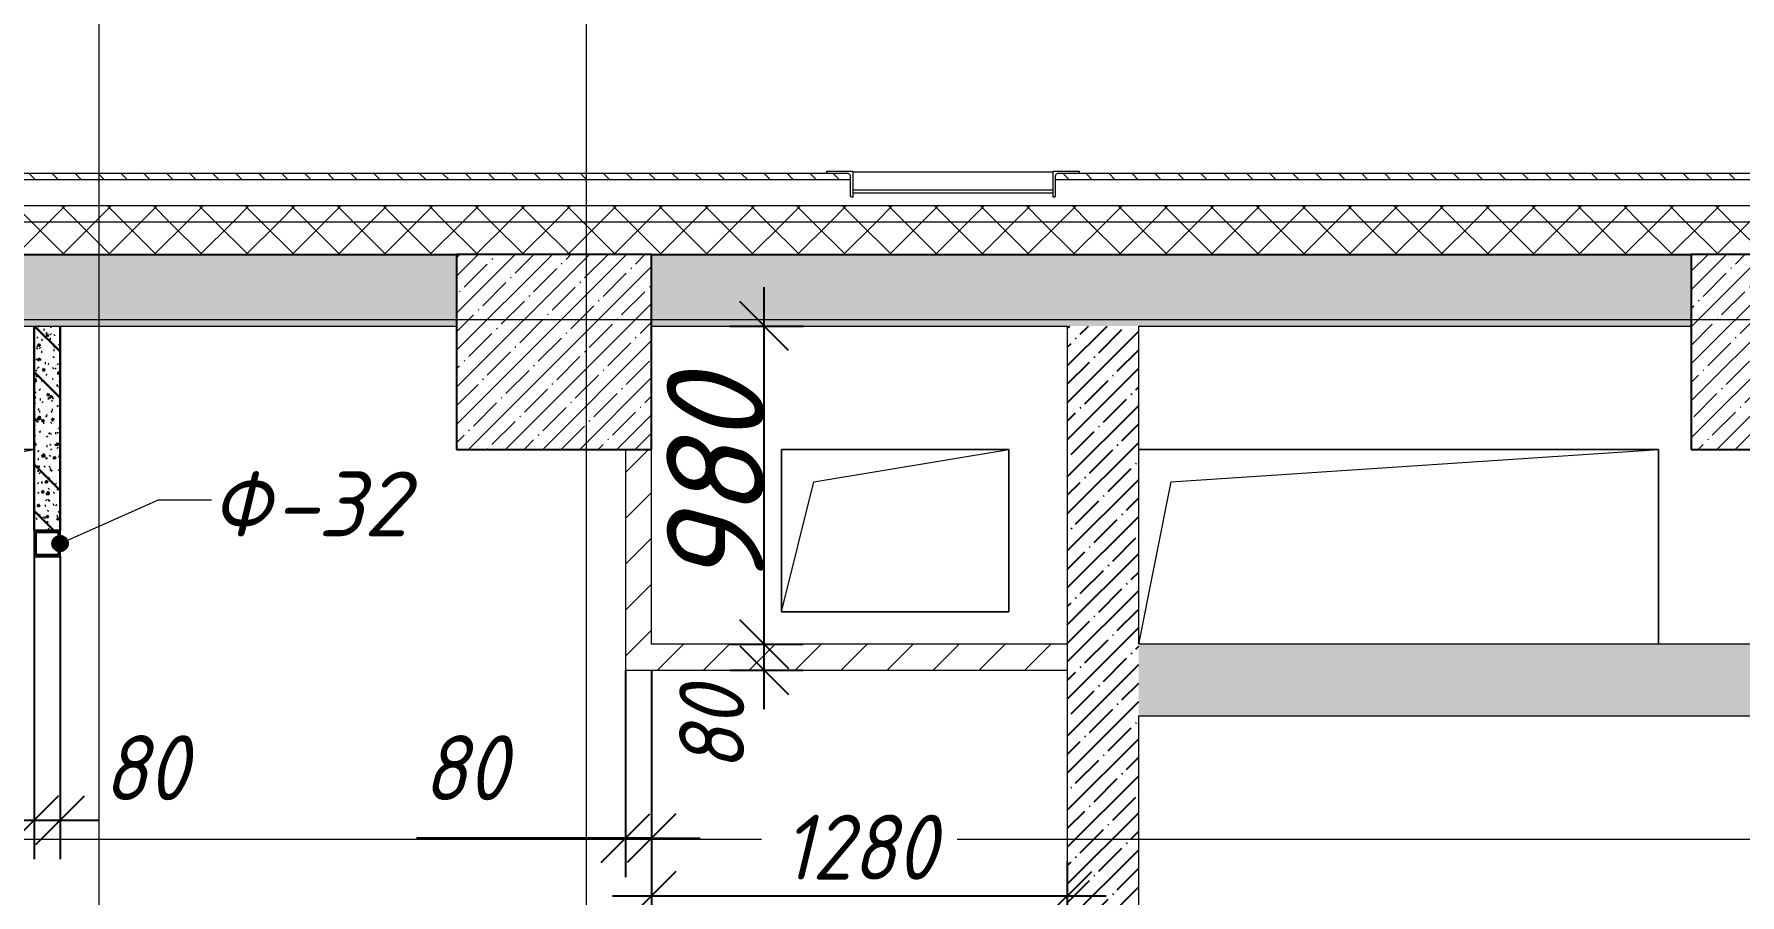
# Model space of a CAD drawing. Header units: millimetres. Extents: x 12986 to 523328, y -9759 to 30092.
# Drawn here: x 412241 to 417491, y 9359 to 12010 of the extents above; entities that cross this region are included whole.
import ezdxf

# ---------------------------------------------------------------- set-up
doc = ezdxf.new("R2010")
doc.units = ezdxf.units.MM
for name, color, linetype, lineweight in [('0) ПГП', 1, 'Continuous', 30), ('4) ПГП красный расчет', 12, 'Continuous', 30), ('A-ANNO-DIMS', 7, 'Continuous', 9), ('A-DETL', 7, 'Continuous', 9), ('A-FLOR', 7, 'Continuous', 9), ('A-GENM', 7, 'Continuous', 9), ('A-GENM-1', 7, 'Continuous', 25), ('A-GENM-IDEN', 7, 'Continuous', 9), ('A-WALL', 7, 'Continuous', 5), ('A-WALL-1', 7, 'Continuous', 25), ('A-WALL-FNSH-1', 7, 'Continuous', 9), ('A-WALL-PATT-3', 250, 'Continuous', 5), ('S-COLS', 7, 'Continuous', 9), ('S-COLS-1', 7, 'Continuous', 5), ('S-COLS-2', 7, 'Continuous', 25), ('Оси-1', 7, 'Continuous', 20)]:
    doc.layers.add(name, color=color, linetype=linetype, lineweight=lineweight)
for name, color, linetype, lineweight, true_color in [('A-WALL-3', 7, 'Continuous', 5, 0x000000), ('A-WALL-FNSH-3', 7, 'Continuous', 13, 0x008000), ('A-WALL-PATT-2', 7, 'Continuous', 5, 0xce0000)]:
    doc.layers.add(name, color=color, linetype=linetype, lineweight=lineweight, true_color=true_color)
doc.styles.add('ISOCPEUR_I_2', font='isocpeui.ttf', dxfattribs={"height": 300})
doc.styles.add('ISOCPEUR_I_3', font='isocpeui.ttf', dxfattribs={"width": 0.9, "height": 200})
doc.dimstyles.new('ISO-2_0_0_9К_СРЕДНИЙ_1', dxfattribs={"dimscale": 304.8, "dimtxt": 199.196235, "dimasz": 0.492126, "dimexe": 0.393701, "dimexo": 0, "dimgap": 0, "dimtad": 1, "dimdec": 0, "dimzin": 0, "dimdsep": 46, "dimtxsty": 'ISOCPEUR_I_3', "dimblk1": 'OBLIQUE', "dimblk2": 'OBLIQUE', "dimsah": 1, "dimcen": 0.09, "dimdle": 0.393701, "dimazin": 0, "dimtfac": 1, "dimtdec": 4, "dimtix": 1, "dimtmove": 2, "dimatfit": 3, "dimfxl": 1, "dimtvp": 1, "dimtolj": 1, "dimtzin": 0, "dimarcsym": 2})
doc.dimstyles.new('ISO-2_0_0_9К_СРЕДНИЙ_2', dxfattribs={"dimscale": 304.8, "dimtxt": 199.196235, "dimasz": 0.492126, "dimexe": 0.393701, "dimexo": 0, "dimgap": 0, "dimtad": 1, "dimdec": 0, "dimzin": 0, "dimdsep": 46, "dimtxsty": 'ISOCPEUR_I_2', "dimblk1": 'OBLIQUE', "dimblk2": 'OBLIQUE', "dimsah": 1, "dimcen": 0.09, "dimdle": 0.393701, "dimazin": 0, "dimtfac": 1, "dimtdec": 4, "dimtix": 1, "dimtmove": 0, "dimatfit": 3, "dimfxl": 1, "dimtvp": 1, "dimtolj": 1, "dimtzin": 0, "dimarcsym": 2})
doc.dimstyles.new('ISO-2_0_0_9К_СРЕДНИЙ_ФОН', dxfattribs={"dimscale": 304.8, "dimtxt": 199.196235, "dimasz": 0.492126, "dimexe": 0.393701, "dimexo": 0, "dimgap": 0.164042, "dimtad": 1, "dimdec": 0, "dimdsep": 46, "dimtxsty": 'ISOCPEUR_I_3', "dimblk1": 'OBLIQUE', "dimblk2": 'OBLIQUE', "dimsah": 1, "dimcen": 0.09, "dimdle": 0.393701, "dimazin": 0, "dimtfac": 1, "dimtdec": 4, "dimtix": 1, "dimtmove": 1, "dimatfit": 3, "dimfxl": 1, "dimtvp": 1, "dimtfill": 1, "dimtolj": 1, "dimtzin": 0, "dimarcsym": 2})
doc.dimstyles.new('ISO-2_0_0_9К_СРЕДНИЙ_ФОН_1', dxfattribs={"dimscale": 304.8, "dimtxt": 199.196235, "dimasz": 0.492126, "dimexe": 0.393701, "dimexo": 0, "dimgap": 0.164042, "dimtad": 1, "dimdec": 0, "dimdsep": 46, "dimtxsty": 'ISOCPEUR_I_3', "dimblk1": 'OBLIQUE', "dimblk2": 'OBLIQUE', "dimsah": 1, "dimcen": 0.09, "dimdle": 0.393701, "dimazin": 0, "dimtfac": 1, "dimtdec": 4, "dimtix": 1, "dimtmove": 0, "dimatfit": 3, "dimfxl": 1, "dimtvp": 1, "dimtfill": 1, "dimtolj": 1, "dimtzin": 0, "dimarcsym": 2})
pattern_1 = [(45, (395430.81, -3869.25), (-70.71068, 70.71068), []), (135, (395430.81, -3869.25), (-70.71068, -70.71068), [])]
pattern_2 = [(45, (395430.81, -3869.25), (-57.02463, 57.02463), []), (45, (395487.83, -3869.25), (-57.02463, 57.02463), [100.806, -20.161, 3.353, -16.808])]
pattern_3 = [(45, (395430.81, -3869.25), (-70.71068, 70.71068), [])]

# ---------------------------------------------------------------- blocks, each defined once
blk = doc.blocks.new('AR_Отверстие прямоугольное _в плите_ - AR_Отверстие прямоугольное _в плите_-24438191-АР1_1_Кладочный план 3 этажа')
at = {"layer": 'A-GENM'}
for p, q in [((200, 125), (-200, 125)), ((-200, 125), (-200, -125)), ((-137.5, 62.5), (200, 125)), ((-200, -125), (-137.5, 62.5))]:
    blk.add_line(p, q, dxfattribs=at)
blk = doc.blocks.new('AR_Отверстие прямоугольное _в плите_ - AR_Отверстие прямоугольное _в плите_-V25-АР1_1_Кладочный план 3 этажа')
at = {"layer": 'A-GENM'}
for p, q in [((350, 250), (-350, 250)), ((-350, 250), (-350, -250)), ((-250, 150), (350, 250)), ((350, -250), (350, 250)), ((-350, -250), (-250, 150)), ((-350, -250), (350, -250))]:
    blk.add_line(p, q, dxfattribs=at)
blk = doc.blocks.new('AR_Отверстие прямоугольное _в плите_ - AR_Отверстие прямоугольное _в плите_-24534470-АР1_1_Кладочный план 3 этажа')
at = {"layer": 'A-GENM'}
for p, q in [((800, 300), (-800, 300)), ((-700, 200), (800, 300)), ((800, -300), (800, 300)), ((-800, -300), (-700, 200))]:
    blk.add_line(p, q, dxfattribs=at)
blk = doc.blocks.new('Уголок вложенный - Уголок вложенный-26108888-АР1_1_Кладочный план 3 этажа')
at = {"layer": 'A-GENM'}
for p, q in [((29272, 15457), (29352, 15457)), ((29272, 15453), (29272, 15457)), ((29336, 15450), (29275, 15450)), ((29345, 15380), (29345, 15441)), ((29352, 15457), (29352, 15377)), ((29352, 15377), (29348, 15377))]:
    blk.add_line(p, q, dxfattribs=at)
at = {"layer": 'A-GENM', "flags": 128}
for points in [[(29275, 15450), (29274.3, 15450.1), (29273.7, 15450.3), (29273.1, 15450.7), (29272.7, 15451.1), (29272.3, 15451.7), (29272.1, 15452.3), (29272, 15453)], [(29345, 15441), (29344.8, 15443), (29344.1, 15444.9), (29343, 15446.6), (29341.6, 15448), (29339.9, 15449.1), (29338, 15449.8), (29336, 15450)], [(29348, 15377), (29347.3, 15377.1), (29346.7, 15377.3), (29346.1, 15377.7), (29345.7, 15378.1), (29345.3, 15378.7), (29345.1, 15379.3), (29345, 15380)]]:
    blk.add_lwpolyline(points, dxfattribs=at)
blk = doc.blocks.new('Уголок вложенный - Уголок вложенный-V19-АР1_1_Кладочный план 3 этажа')
at = {"layer": 'A-GENM'}
for p, q in [((29968, 15457), (30048, 15457)), ((29968, 15377), (29968, 15457)), ((29975, 15441), (29975, 15380)), ((30045, 15450), (29984, 15450)), ((30048, 15457), (30048, 15453)), ((29972, 15377), (29968, 15377))]:
    blk.add_line(p, q, dxfattribs=at)
at = {"layer": 'A-GENM', "flags": 128}
for points in [[(29984, 15450), (29982, 15449.8), (29980.1, 15449.1), (29978.4, 15448), (29977, 15446.6), (29975.9, 15444.9), (29975.2, 15443), (29975, 15441)], [(30048, 15453), (30047.9, 15452.3), (30047.7, 15451.7), (30047.3, 15451.1), (30046.9, 15450.7), (30046.3, 15450.3), (30045.7, 15450.1), (30045, 15450)], [(29975, 15380), (29974.9, 15379.3), (29974.7, 15378.7), (29974.3, 15378.1), (29973.9, 15377.7), (29973.3, 15377.3), (29972.7, 15377.1), (29972, 15377)]]:
    blk.add_lwpolyline(points, dxfattribs=at)
blk = doc.blocks.new('Полоса с поворотом - Полоса с поворотом-26108887-АР1_1_Кладочный план 3 этажа')
at = {"layer": 'A-GENM'}
for p, q in [((29352, 15455), (29968, 15455)), ((29968, 15398.4), (29352, 15398.4)), ((29352, 15389.9), (29968, 15389.9))]:
    blk.add_line(p, q, dxfattribs=at)
blk = doc.blocks.new('Колонна_Несущая_Прямоугольное сечение - 600х600-V59-АР1_1_Кладочный план 3 этажа')
at = {"layer": 'S-COLS-1'}
h = blk.add_hatch(dxfattribs=at)
h.set_pattern_fill('FP_43', color=256, style=0, pattern_type=2)
h.set_pattern_definition([(45, (-22210, -14900), (-57.02463, 57.02463), []), (45, (-22152.975, -14900), (-57.02463, 57.02463), [100.806, -20.161, 3.353, -16.808])])
h.paths.add_polyline_path([(-300, -300), (300, -300), (300, 300), (-300, 300)], flags=0)
at = {"layer": 'S-COLS-2'}
for p, q in [((300, 300), (-300, 300)), ((-300, 300), (-300, -300)), ((300, -300), (300, 300)), ((-300, -300), (300, -300))]:
    blk.add_line(p, q, dxfattribs=at)
blk = doc.blocks.new('Колонна_Несущая_Прямоугольное сечение - 600х600-V66-АР1_1_Кладочный план 3 этажа')
at = {"layer": 'S-COLS-1'}
h = blk.add_hatch(dxfattribs=at)
h.set_pattern_fill('FP_50', color=256, style=0, pattern_type=2)
h.set_pattern_definition([(45, (-18410.26, -14900), (-57.02463, 57.02463), []), (45, (-18353.23, -14900), (-57.02463, 57.02463), [100.806, -20.161, 3.353, -16.808])])
h.paths.add_polyline_path([(-300, -300), (300, -300), (300, 300), (-300, 300)], flags=0)
at = {"layer": 'S-COLS-2'}
for p, q in [((300, 300), (-300, 300)), ((-300, 300), (-300, -300)), ((300, -300), (300, 300)), ((-300, -300), (300, -300))]:
    blk.add_line(p, q, dxfattribs=at)
blk = doc.blocks.new('154_Фахверк_СКБ_Колонна - Ф-32_80х80 _h_3950_-33216408-АР1_1_Кладочный план 3 этажа')
at = {"layer": 'A-GENM-1'}
for p, q in [((205, 40), (125, 40)), ((125, 40), (125, -40)), ((200, 35), (130, 35)), ((130, 35), (130, -35)), ((130, -35), (130, 35)), ((130, 35), (200, 35)), ((200, -35), (200, 35)), ((200, 35), (200, -35)), ((205, -40), (205, 40)), ((125, -40), (205, -40)), ((130, -35), (200, -35)), ((200, -35), (130, -35))]:
    blk.add_line(p, q, dxfattribs=at)
blk = doc.blocks.new('_Oblique')
at = {"color": 0, "linetype": 'ByBlock', "lineweight": -2}
blk.add_line((-0.5, -0.5), (0.5, 0.5), dxfattribs=at)
blk = doc.blocks.new('*D3699')
at = {"layer": 'A-ANNO-DIMS', "color": 0, "lineweight": -2, "transparency": 16777216}
for p, q in [((412240.8, 10480.7), (412240.8, 9469.3)), ((411300.8, 9695.3), (411300.8, 9469.3)), ((411180.8, 9589.3), (412360.8, 9589.3))]:
    blk.add_line(p, q, dxfattribs=at)
at = {"layer": 'Defpoints', "color": 0, "transparency": 16777216}
for p in [(412240.8, 10480.7), (411300.8, 9695.3), (412240.8, 9589.3)]:
    blk.add_point(p, dxfattribs=at)
at = {"layer": 'A-ANNO-DIMS', "color": 0, "lineweight": -2, "transparency": 16777216, "xscale": 150, "yscale": 150, "zscale": 150, "rotation": 180}
blk.add_blockref('_Oblique', (411300.8, 9589.3), dxfattribs=at)
at = {"layer": 'A-ANNO-DIMS', "color": 0, "lineweight": -2, "transparency": 16777216, "xscale": 150, "yscale": 150, "zscale": 150}
blk.add_blockref('_Oblique', (412240.8, 9589.3), dxfattribs=at)
at = {"layer": 'A-ANNO-DIMS', "color": 0, "transparency": 16777216, "insert": (411770.8, 9739.3), "char_height": 300, "width": 473.474, "attachment_point": 5, "style": 'ISOCPEUR_I_2'}
blk.add_mtext('\\A1;940', dxfattribs=at)
blk = doc.blocks.new('*D3700')
at = {"layer": 'A-ANNO-DIMS', "color": 0, "lineweight": -2, "transparency": 16777216}
for p, q in [((412240.8, 10480.7), (412240.8, 9469.3)), ((412320.8, 10400.7), (412320.8, 9469.3)), ((412120.8, 9589.3), (412440.8, 9589.3))]:
    blk.add_line(p, q, dxfattribs=at)
at = {"layer": 'Defpoints', "color": 0, "transparency": 16777216}
for p in [(412240.8, 10480.7), (412320.8, 10400.7), (412320.8, 9589.3)]:
    blk.add_point(p, dxfattribs=at)
at = {"layer": 'A-ANNO-DIMS', "color": 0, "lineweight": -2, "transparency": 16777216, "xscale": 150, "yscale": 150, "zscale": 150, "rotation": 180}
blk.add_blockref('_Oblique', (412240.8, 9589.3), dxfattribs=at)
at = {"layer": 'A-ANNO-DIMS', "color": 0, "lineweight": -2, "transparency": 16777216, "xscale": 150, "yscale": 150, "zscale": 150}
blk.add_blockref('_Oblique', (412320.8, 9589.3), dxfattribs=at)
at = {"layer": 'A-ANNO-DIMS', "color": 0, "transparency": 16777216, "insert": (412454.1, 9850.5), "char_height": 200, "width": 303.391, "attachment_point": 1, "line_spacing_factor": 1.149209, "style": 'ISOCPEUR_I_3'}
blk.add_mtext('\\A1;80', dxfattribs=at)
blk = doc.blocks.new('*D3703')
at = {"layer": 'A-ANNO-DIMS', "color": 0, "lineweight": -2, "transparency": 16777216}
for p, q in [((414487.7, 9930.7), (414487.7, 10250.7)), ((414381.7, 10130.7), (414607.7, 10130.7)), ((414381.7, 10050.7), (414607.7, 10050.7))]:
    blk.add_line(p, q, dxfattribs=at)
at = {"layer": 'Defpoints', "color": 0, "transparency": 16777216}
for p in [(414381.7, 10130.7), (414487.7, 10130.7), (414381.7, 10050.7)]:
    blk.add_point(p, dxfattribs=at)
at = {"layer": 'A-ANNO-DIMS', "color": 0, "lineweight": -2, "transparency": 16777216, "xscale": 150, "yscale": 150, "zscale": 150}
for p, rotation in [((414487.7, 10130.7), 90), ((414487.7, 10050.7), 270)]:
    blk.add_blockref('_Oblique', p, dxfattribs=dict(at, rotation=rotation))
at = {"layer": 'A-ANNO-DIMS', "color": 0, "transparency": 16777216, "insert": (414226.4, 9738.8), "char_height": 200, "width": 303.391, "attachment_point": 1, "rotation": 90, "line_spacing_factor": 1.149209, "style": 'ISOCPEUR_I_3'}
blk.add_mtext('\\A1;80', dxfattribs=at)
blk = doc.blocks.new('*D3704')
at = {"layer": 'A-ANNO-DIMS', "color": 0, "lineweight": -2, "transparency": 16777216}
for p, q in [((414487.7, 10010.7), (414487.7, 11230.7)), ((414381.7, 11110.7), (414607.7, 11110.7)), ((414381.7, 10130.7), (414607.7, 10130.7))]:
    blk.add_line(p, q, dxfattribs=at)
at = {"layer": 'Defpoints', "color": 0, "transparency": 16777216}
for p in [(414381.7, 11110.7), (414487.7, 11110.7), (414381.7, 10130.7)]:
    blk.add_point(p, dxfattribs=at)
at = {"layer": 'A-ANNO-DIMS', "color": 0, "lineweight": -2, "transparency": 16777216, "xscale": 150, "yscale": 150, "zscale": 150}
for p, rotation in [((414487.7, 11110.7), 90), ((414487.7, 10130.7), 270)]:
    blk.add_blockref('_Oblique', p, dxfattribs=dict(at, rotation=rotation))
at = {"layer": 'A-ANNO-DIMS', "color": 0, "transparency": 16777216, "insert": (414337.7, 10620.7), "char_height": 300, "width": 455.087, "attachment_point": 5, "rotation": 90, "style": 'ISOCPEUR_I_2'}
blk.add_mtext('\\A1;980', dxfattribs=at)
blk = doc.blocks.new('*D3705')
at = {"layer": 'A-ANNO-DIMS', "color": 0, "lineweight": -2, "transparency": 16777216}
for p, q in [((414061.1, 10050.7), (414061.1, 9413.7)), ((414141.1, 10049.6), (414141.1, 9413.7)), ((414061.1, 9533.7), (413417.2, 9533.7)), ((414141.1, 9533.7), (414061.1, 9533.7)), ((414141.1, 9533.7), (414291.1, 9533.7))]:
    blk.add_line(p, q, dxfattribs=at)
at = {"layer": 'Defpoints', "color": 0, "transparency": 16777216}
for p in [(414061.1, 10050.7), (414141.1, 10049.6), (414141.1, 9533.7)]:
    blk.add_point(p, dxfattribs=at)
at = {"layer": 'A-ANNO-DIMS', "color": 0, "lineweight": -2, "transparency": 16777216, "xscale": 150, "yscale": 150, "zscale": 150}
blk.add_blockref('_Oblique', (414061.1, 9533.7), dxfattribs=at)
at = {"layer": 'A-ANNO-DIMS', "color": 0, "lineweight": -2, "transparency": 16777216, "xscale": 150, "yscale": 150, "zscale": 150, "rotation": 180}
blk.add_blockref('_Oblique', (414141.1, 9533.7), dxfattribs=at)
at = {"layer": 'A-ANNO-DIMS', "color": 0, "transparency": 16777216, "insert": (413437.5, 9850.4), "char_height": 200, "width": 303.391, "attachment_point": 1, "line_spacing_factor": 1.149209, "style": 'ISOCPEUR_I_3', "bg_fill": 3, "box_fill_scale": 1.1, "bg_fill_color": 256, "bg_fill_true_color": 13158600, "bg_fill_transparency": 0}
blk.add_mtext('\\A1;80', dxfattribs=at)
blk = doc.blocks.new('*D3706')
at = {"layer": 'A-ANNO-DIMS', "color": 0, "lineweight": -2, "transparency": 16777216}
for p, q in [((414141.1, 10049.6), (414141.1, 9235.8)), ((415420.8, 9461.9), (415420.8, 9235.8)), ((414021.1, 9355.8), (415540.8, 9355.8))]:
    blk.add_line(p, q, dxfattribs=at)
at = {"layer": 'Defpoints', "color": 0, "transparency": 16777216}
for p in [(414141.1, 10049.6), (415420.8, 9461.9), (415420.8, 9355.8)]:
    blk.add_point(p, dxfattribs=at)
at = {"layer": 'A-ANNO-DIMS', "color": 0, "lineweight": -2, "transparency": 16777216, "xscale": 150, "yscale": 150, "zscale": 150, "rotation": 180}
blk.add_blockref('_Oblique', (414141.1, 9355.8), dxfattribs=at)
at = {"layer": 'A-ANNO-DIMS', "color": 0, "lineweight": -2, "transparency": 16777216, "xscale": 150, "yscale": 150, "zscale": 150}
blk.add_blockref('_Oblique', (415420.8, 9355.8), dxfattribs=at)
at = {"layer": 'A-ANNO-DIMS', "color": 0, "transparency": 16777216, "insert": (414780.9, 9505.8), "char_height": 200, "width": 560.814, "attachment_point": 5, "style": 'ISOCPEUR_I_3', "bg_fill": 3, "box_fill_scale": 1.1, "bg_fill_color": 256, "bg_fill_true_color": 13158600, "bg_fill_transparency": 0}
blk.add_mtext('\\A1;1280', dxfattribs=at)

msp = doc.modelspace()

# ---------------------------------------------------------------- hatches: boundary and pattern name
h = msp.add_hatch()
h.set_pattern_fill('FP_4', color=256, style=0, pattern_type=2)
h.set_pattern_definition(pattern_2)
h.paths.add_polyline_path([(415640.80852, 7530.74641), (415640.80852, 11110.74641), (415420.80852, 11110.74641), (415420.80852, 7530.74641)], flags=0)
h = msp.add_hatch()
h.set_pattern_fill('FP_4', color=256, style=0, pattern_type=2)
h.set_pattern_definition(pattern_2)
h.paths.add_polyline_path([(426440.80861, 9910.7464), (426440.80861, 10130.7464), (415640.80852, 10130.7464), (415640.80852, 9910.7464), (424154.2315, 9910.7464)], flags=0)
at = {"layer": '0) ПГП'}
h = msp.add_hatch(dxfattribs=at)
h.set_pattern_fill('FP_6', color=256, style=0, pattern_type=2)
h.set_pattern_definition([(50, (395430.81, -3869.254), (72.87376, -6.37607), [7.62, -83.82]), (355, (395430.81, -3869.25), (-14.097, 76.42244), [6.096, -67.056]), (100.451, (395436.88, -3869.785), (58.77696, 70.04687), [6.476, -71.236]), (46.184, (395430.81, -3848.93), (108.43142, -16.81745), [11.43, -125.73]), (96.636, (395439.84, -3850.33), (94.961, 98.9709), [9.714, -106.854]), (351.184, (395430.81, -3848.93), (94.96227, 98.9702), [9.144, -100.584]), (21, (395440.97, -3854.014), (60.64565, -40.90654), [7.62, -83.82]), (326, (395440.97, -3854.01), (24.72083, 73.67493), [6.096, -67.056]), (71.451, (395446.02, -3857.42), (85.36689, 32.76874), [6.476, -71.236]), (37.5, (395430.809, -3869.254), (1.235525, 33.822432), [3.353, -62.89, 3.353, -64.719, -67.31]), (37.5, (395430.809, -3869.254), (1.235525, 33.822432), [-134.315, 3.353, -63.957]), (7.5, (395430.81, -3869.254), (26.728146, 40.07255), [3.353, -35.458, 3.353, -61.366, -25.654]), (7.5, (395430.81, -3869.254), (26.728146, 40.07255), [-103.53, 3.353, -22.301]), (327.5, (395408.152, -3869.254), (54.236318, -2.292117), [3.353, -22.047, 3.353, -75.895, -105.156]), (327.5, (395408.152, -3869.254), (54.236318, -2.292117), [-104.648, 3.353, -101.803]), (317.5, (395397.99, -3869.254), (59.25158, 10.17014), [3.353, -29.667, 3.353, -49.276, -74.676]), (317.5, (395397.99, -3869.254), (59.25158, 10.17014), [-85.649, 3.353, -71.323])])
h.paths.add_polyline_path([(412240.80852, 10480.74641), (412320.80852, 10480.74641), (412320.80852, 11110.74641), (412240.80852, 11110.74641)], flags=0)
h = msp.add_hatch(dxfattribs=at)
h.set_pattern_fill('FP_7', color=256, style=0, pattern_type=2)
h.set_pattern_definition([(135, (395430.8, -3869.25), (-142.5612, -142.5612), []), (135, (395573.37, -3869.25), (-142.5612, -142.5612), [252.016, -50.403, 3.353, -47.05])])
h.paths.add_polyline_path([(412240.80852, 10480.74641), (412320.80852, 10480.74641), (412320.80852, 11110.74641), (412240.80852, 11110.74641)], flags=0)
at = {"layer": 'A-GENM-IDEN'}
h = msp.add_hatch(color=256, dxfattribs=at)
edge = h.paths.add_edge_path(flags=0)
edge.add_arc((412320.80852, 10440.74641), 25, 0, 360)
at = {"layer": 'A-WALL-PATT-2'}
h = msp.add_hatch(dxfattribs=at)
h.set_pattern_fill('FP_3', color=256, style=0, pattern_type=2)
h.set_pattern_definition([(135, (395430.81, -3869.254), (-35.35534, -35.35534), [])])
h.paths.add_polyline_path([(408310.80854, 11336.74641), (408310.80854, 11560.7464), (410033.80852, 11560.7464), (410032.91724, 11575.65135), (410030.41992, 11578.78288), (410026.8112, 11580.52075), (410024.80852, 11580.7464), (408290.80854, 11580.7464), (408291.33028, 11336.74641), (408292.00855, 11336.74641)], flags=0)
h.paths.add_polyline_path([(404590.80854, 11336.74641), (404610.80854, 11336.74641), (404610.80854, 11560.7464), (405170.80854, 11560.7464), (405170.80854, 11336.74641), (405190.80854, 11336.74641), (405190.80854, 11580.7464), (404590.80854, 11580.7464), (404590.80854, 11362.45803)], flags=0)
h.paths.add_polyline_path([(403689.60854, 11336.74641), (403690.80854, 11336.74641), (403690.80854, 11580.7464), (403090.80866, 11580.7464), (403090.80866, 11560.7464), (403670.80854, 11560.7464), (403670.80854, 11336.74641)], flags=0)
h.paths.add_polyline_path([(426861.93182, 11560.7464), (427540.80853, 11560.7464), (427540.80853, 11580.7464), (425410.90354, 11579.85512), (425407.77201, 11577.3578), (425406.03415, 11573.74908), (425405.8085, 11571.7464), (425406.03415, 11560.7464), (425508.08166, 11560.7464)], flags=0)
h.paths.add_polyline_path([(437360.8085, 11560.7464), (437360.8085, 11580.7464), (431740.80855, 11580.7464), (431740.80855, 11560.7464), (436338.88293, 11560.7464)], flags=0)
h.paths.add_polyline_path([(430840.80855, 11560.7464), (430840.80855, 11580.7464), (428440.80853, 11580.7464), (428440.80853, 11560.7464), (429569.63214, 11560.7464)], flags=0)
h.paths.add_polyline_path([(424775.58285, 11560.7464), (424775.8085, 11560.7464), (424774.91722, 11575.65135), (424772.41991, 11578.78288), (424768.81119, 11580.52075), (424766.8085, 11580.7464), (423255.00866, 11580.7464), (423255.00866, 11560.7464), (424154.2315, 11560.7464)], flags=0)
h.paths.add_polyline_path([(423192.00866, 11560.7464), (423192.00866, 11580.7464), (422530.00866, 11580.7464), (422530.00866, 11560.7464)], flags=0)
h.paths.add_polyline_path([(422467.00866, 11560.7464), (422467.00866, 11580.7464), (420910.71354, 11579.85512), (420907.58201, 11577.3578), (420905.84415, 11573.74908), (420905.6185, 11571.7464), (420905.84415, 11560.7464), (421446.53119, 11560.7464)], flags=0)
h.paths.add_polyline_path([(419975.39285, 11560.7464), (419975.6185, 11560.7464), (419974.72722, 11575.65135), (419972.22991, 11578.78288), (419968.62119, 11580.52075), (419966.6185, 11580.7464), (415388.90354, 11579.85512), (415385.77201, 11577.3578), (415384.03415, 11573.74908), (415383.8085, 11568.22109), (415383.8085, 11560.7464), (416031.13055, 11560.7464)], flags=0)
h.paths.add_polyline_path([(414753.8085, 11560.7464), (414752.91722, 11575.65135), (414750.41991, 11578.78288), (414746.81119, 11580.52075), (414744.8085, 11580.7464), (410218.90356, 11579.85512), (410215.77203, 11577.3578), (410214.03416, 11573.74908), (410213.80852, 11562.75747), (410213.80852, 11560.7464), (413323.43024, 11560.7464)], flags=0)
h.paths.add_polyline_path([(402190.80866, 11560.7464), (402190.80866, 11580.7464), (395320.80853, 11580.7464), (395320.80855, 11560.7464), (399784.92865, 11560.7464)], flags=0)
h = msp.add_hatch(dxfattribs=at)
h.set_pattern_fill('FP_2', color=256, style=0, pattern_type=2)
h.set_pattern_definition(pattern_1)
h.paths.add_polyline_path([(437490.8085, 11430.7464), (437490.8085, 11480.7464), (431740.80855, 11480.7464), (431740.80855, 11430.7464), (436338.88293, 11430.7464)], flags=0)
h.paths.add_polyline_path([(428440.80853, 11430.7464), (430840.80855, 11430.7464), (430840.80855, 11480.7464), (428440.80853, 11480.7464)], flags=0)
h.paths.add_polyline_path([(427236.00853, 11430.7464), (427540.80853, 11430.7464), (427540.80853, 11480.7464), (423255.00866, 11480.7464), (423255.00866, 11430.7464), (426861.93182, 11430.7464)], flags=0)
h.paths.add_polyline_path([(423192.00866, 11430.7464), (423192.00866, 11480.7464), (422530.00866, 11480.7464), (422530.00866, 11430.7464)], flags=0)
h.paths.add_polyline_path([(422467.00866, 11430.7464), (422467.00866, 11480.7464), (408310.80854, 11480.7464), (408310.80854, 11430.7464), (421446.53119, 11430.7464)], flags=0)
h.paths.add_polyline_path([(405170.80854, 11430.7464), (405170.80854, 11480.7464), (404610.80854, 11480.7464), (404610.80854, 11430.7464)], flags=0)
h.paths.add_polyline_path([(403390.8086, 11430.7464), (403670.80854, 11430.7464), (403670.80854, 11480.7464), (403090.80866, 11480.7464), (403090.80866, 11430.7464)], flags=0)
h.paths.add_polyline_path([(395384.91563, 11430.7464), (402190.80866, 11430.7464), (402190.80866, 11480.7464), (395320.80853, 11480.7464), (395320.80855, 11430.7464)], flags=0)
h = msp.add_hatch(dxfattribs=at)
h.set_pattern_fill('FP_2', color=256, style=0, pattern_type=2)
h.set_pattern_definition(pattern_1)
h.paths.add_polyline_path([(434985.03277, 11330.7464), (437590.8085, 11330.7464), (437590.8085, 11430.7464), (431740.80855, 11430.7464), (431741.33029, 11336.74641), (431809.80855, 11336.74641), (431809.80855, 11330.74641), (432277.33246, 11330.7464)], flags=0)
h.paths.add_polyline_path([(430771.80855, 11330.7464), (430771.80855, 11336.74641), (430840.80855, 11336.74641), (430840.80855, 11430.7464), (428440.80853, 11430.7464), (428440.80853, 11330.74649), (429569.63214, 11330.74641)], flags=0)
h.paths.add_polyline_path([(426861.93182, 11330.7464), (427540.80853, 11330.7464), (427540.80853, 11430.7464), (423255.00866, 11430.7464), (423255.00866, 11393.7464), (423261.00866, 11393.7464), (423261.00866, 11330.7464), (426040.80852, 11330.74641)], flags=0)
h.paths.add_polyline_path([(422524.00866, 11330.7464), (423198.00866, 11330.7464), (423198.00866, 11336.7464), (423216.3518, 11336.7464), (423216.3518, 11345.7464), (423192.00866, 11345.7464), (423192.00866, 11430.7464), (422530.00866, 11430.7464), (422530.00866, 11345.7464), (422505.00866, 11345.7464), (422505.66551, 11336.7464), (422524.00866, 11336.7464)], flags=0)
h.paths.add_polyline_path([(422461.00866, 11330.7464), (422461.00866, 11393.7464), (422467.00866, 11393.7464), (422467.00866, 11430.7464), (408310.80854, 11430.7464), (408310.80854, 11336.74641), (408359.80854, 11336.74641), (408359.80854, 11330.7464), (422123.45627, 11330.7464)], flags=0)
h.paths.add_polyline_path([(403621.80854, 11330.7464), (403621.80854, 11336.74641), (403670.80854, 11336.74641), (403670.80854, 11430.7464), (403090.80866, 11430.7464), (403090.80866, 11336.74641), (403159.80866, 11336.74641), (403159.80866, 11330.74641), (403390.80863, 11330.74641)], flags=0)
h.paths.add_polyline_path([(405121.80854, 11330.7464), (405121.80854, 11336.74641), (405170.80854, 11336.74641), (405170.80854, 11430.7464), (404610.80854, 11430.7464), (404610.80854, 11336.74641), (404659.80854, 11336.74641), (404659.80854, 11330.74641)], flags=0)
h.paths.add_polyline_path([(401590.80866, 11330.7464), (402190.8079, 11330.74641), (402190.80866, 11430.7464), (395320.80853, 11430.7464), (395320.80853, 11330.7464), (400090.80854, 11330.74641)], flags=0)
h.paths.add_polyline_path([(423227.66551, 11336.7464), (423255.00866, 11336.7464), (423255.00866, 11345.7464), (423227.00866, 11345.7464), (423227.66551, 11340.7464)], flags=0)
h.paths.add_polyline_path([(422467.00866, 11336.7464), (422494.3518, 11336.7464), (422494.3518, 11345.7464), (422467.00866, 11345.7464), (422467.00866, 11340.7464)], flags=0)
h = msp.add_hatch(dxfattribs=at)
h.set_pattern_fill('FP_4', color=256, style=0, pattern_type=2)
h.set_pattern_definition(pattern_2)
h.paths.add_polyline_path([(422501.30275, 11110.74641), (425440.80852, 11110.74641), (425440.80852, 11330.74641), (423227.00866, 11330.74641), (423226.33878, 11221.7464), (423217.00866, 11221.7464), (423217.00866, 11330.7464), (422505.00866, 11330.74641), (422504.33878, 11221.7464), (422495.00866, 11221.7464), (422495.00866, 11330.7464), (421840.80851, 11330.74641), (421840.80851, 11110.74641), (422500.00866, 11110.74641)], flags=0)
h.paths.add_polyline_path([(427540.80854, 11110.74641), (427540.80854, 11330.74641), (426040.80852, 11330.74641), (426040.80852, 11110.74641), (426861.93182, 11110.74641)], flags=0)
h.paths.add_polyline_path([(409740.80852, 11110.74641), (413541.06512, 11110.74641), (413541.06512, 11330.74641), (409740.80852, 11330.74641)], flags=0)
h.paths.add_polyline_path([(417340.80853, 11110.74641), (417340.80853, 11330.74641), (414141.06512, 11330.74641), (414141.06512, 11110.74641), (416031.13055, 11110.74641)], flags=0)
h.paths.add_polyline_path([(417940.80853, 11110.74641), (421240.80851, 11110.74641), (421240.80851, 11330.74641), (417940.80853, 11330.74641), (417940.80853, 11153.26741)], flags=0)
at = {"layer": 'A-WALL-PATT-3'}
h = msp.add_hatch(dxfattribs=at)
h.set_pattern_fill('FP_5', color=256, style=0, pattern_type=2)
h.set_pattern_definition(pattern_3)
h.paths.add_polyline_path([(414141.06512, 10050.7464), (414141.06512, 10730.74641), (414061.06512, 10730.74641), (414061.06512, 10050.7464)], flags=0)
h = msp.add_hatch(dxfattribs=at)
h.set_pattern_fill('FP_5', color=256, style=0, pattern_type=2)
h.set_pattern_definition(pattern_3)
h.paths.add_polyline_path([(415420.80852, 10050.7464), (415420.80852, 10130.7464), (414141.06512, 10130.7464), (414141.06512, 10050.7464)], flags=0)

# ---------------------------------------------------------------- linework, layer by layer
at = {"layer": '0) ПГП'}
msp.add_line((412320.80852, 10480.74641), (412320.80852, 11110.74641), dxfattribs=at)
at = {"layer": '4) ПГП красный расчет'}
msp.add_line((412240.80852, 11110.74641), (412240.80852, 10480.74641), dxfattribs=at)
at = {"layer": 'A-DETL'}
msp.add_line((422467.00866, 11480.7464), (408310.80854, 11480.7464), dxfattribs=at)
at = {"layer": 'A-FLOR'}
for p, q in [((411840.80852, 10730.74646), (412240.80852, 10730.74646)), ((414540.80853, 10730.74641), (415240.80853, 10730.74641)), ((414540.80853, 10230.74641), (414540.80853, 10730.74641)), ((415240.80853, 10730.74641), (415240.80853, 10230.74641)), ((415640.80852, 10730.7464), (417240.80852, 10730.7464)), ((417240.80852, 10730.7464), (417240.80852, 10130.7464)), ((415240.80853, 10230.74641), (414540.80853, 10230.74641))]:
    msp.add_line(p, q, dxfattribs=at)
at = {"layer": 'A-GENM-IDEN'}
for p, q in [((412320.80852, 10440.74641), (412623.15867, 10575.14951)), ((412623.15867, 10575.14951), (412786.90456, 10575.14951))]:
    msp.add_line(p, q, dxfattribs=at)
msp.add_circle((412320.80852, 10440.74641), 25, dxfattribs=at)
at = {"layer": 'A-WALL'}
for p, q in [((414753.8085, 11560.7464), (410213.80852, 11560.7464)), ((419975.6185, 11560.7464), (415383.8085, 11560.7464)), ((422467.00866, 11430.7464), (408310.80854, 11430.7464))]:
    msp.add_line(p, q, dxfattribs=at)
at = {"layer": 'A-WALL-1'}
for p, q in [((409740.80852, 11330.7464), (413541.06512, 11330.7464)), ((414141.06512, 11330.7464), (417340.80853, 11330.7464))]:
    msp.add_line(p, q, dxfattribs=at)
at = {"layer": 'A-WALL-3'}
for p, q in [((413541.06512, 11330.74641), (409740.80852, 11330.74641)), ((417340.80853, 11330.74641), (414141.06512, 11330.74641)), ((409740.80852, 11110.74641), (413541.06512, 11110.74641)), ((414141.06512, 11110.74641), (415420.80852, 11110.74641)), ((415420.80852, 11110.74641), (415420.80852, 7530.74641)), ((415640.80852, 10130.7464), (415640.80852, 11110.74641)), ((415640.80852, 11110.74641), (417340.80853, 11110.74641)), ((426220.80861, 10130.7464), (415640.80852, 10130.7464)), ((415640.80852, 7530.74641), (415640.80852, 9910.7464)), ((415640.80852, 9910.7464), (426440.80861, 9910.7464))]:
    msp.add_line(p, q, dxfattribs=at)
at = {"layer": 'A-WALL-FNSH-1'}
for p, q in [((414683.8085, 11580.7464), (410283.80852, 11580.7464)), ((419905.6185, 11580.7464), (415453.8085, 11580.7464))]:
    msp.add_line(p, q, dxfattribs=at)
at = {"layer": 'A-WALL-FNSH-3'}
for p, q in [((414061.06512, 10730.74641), (414061.06512, 10050.7464)), ((414141.06512, 10130.7464), (414141.06512, 10730.74641)), ((415420.80852, 10130.7464), (414141.06512, 10130.7464)), ((414061.06512, 10050.7464), (415420.80852, 10050.7464))]:
    msp.add_line(p, q, dxfattribs=at)
at = {"layer": 'Оси-1'}
for p, q in [((412440.80852, -8019.25359), (412440.80852, 24767.68957)), ((413940.80852, -8019.25359), (413940.80852, 24767.68957)), ((389220.80855, 11130.74641), (521382.43658, 11130.74641)), ((389220.80855, 9530.74641), (521382.43658, 9530.74641))]:
    msp.add_line(p, q, dxfattribs=at)

# ---------------------------------------------------------------- block references
at = {"layer": 'A-GENM'}
for name, p in [('Уголок вложенный - Уголок вложенный-26108888-АР1_1_Кладочный план 3 этажа', (385408.80855, -3869.25359)), ('Полоса с поворотом - Полоса с поворотом-26108887-АР1_1_Кладочный план 3 этажа', (385408.80855, -3869.25359)), ('Уголок вложенный - Уголок вложенный-V19-АР1_1_Кладочный план 3 этажа', (385408.80855, -3869.25359)), ('AR_Отверстие прямоугольное _в плите_ - AR_Отверстие прямоугольное _в плите_-24438191-АР1_1_Кладочный план 3 этажа', (412040.80852, 10605.74646)), ('AR_Отверстие прямоугольное _в плите_ - AR_Отверстие прямоугольное _в плите_-V25-АР1_1_Кладочный план 3 этажа', (414890.80853, 10480.74641)), ('AR_Отверстие прямоугольное _в плите_ - AR_Отверстие прямоугольное _в плите_-24534470-АР1_1_Кладочный план 3 этажа', (416440.80852, 10430.7464))]:
    msp.add_blockref(name, p, dxfattribs=at)
at = {"layer": 'A-GENM-1', "rotation": 270}
msp.add_blockref('154_Фахверк_СКБ_Колонна - Ф-32_80х80 _h_3950_-33216408-АР1_1_Кладочный план 3 этажа', (412280.80852, 10605.74641), dxfattribs=at)
at = {"layer": 'S-COLS'}
for name, p in [('Колонна_Несущая_Прямоугольное сечение - 600х600-V66-АР1_1_Кладочный план 3 этажа', (413841.06512, 11030.74641)), ('Колонна_Несущая_Прямоугольное сечение - 600х600-V59-АР1_1_Кладочный план 3 этажа', (417640.80853, 11030.74641))]:
    msp.add_blockref(name, p, dxfattribs=at)

# ---------------------------------------------------------------- texts
at = {"layer": 'A-GENM-IDEN', "char_height": 200, "attachment_point": 1, "style": 'ISOCPEUR_I_2'}
for s, insert, width in [('\\fISOCPEUR|b0|i1|c204|p34|;\\W.9;Ф', (412786.90456, 10662.76409), 230.886), ('-32', (412977.40456, 10662.76409), 476.202375)]:
    msp.add_mtext(s, dxfattribs=dict(at, insert=insert, width=width))

# ---------------------------------------------------------------- dimensions: what is measured, and where the dimension line sits
at = {"layer": 'A-ANNO-DIMS'}
dim = msp.add_linear_dim(base=(414487.71694, 11110.74641), p1=(414381.65092, 10130.7464), p2=(414381.65092, 11110.74641), angle=90, dimstyle='ISO-2_0_0_9К_СРЕДНИЙ_2', override={"dimpost": '<>', "dimfxl": 980.000006}, dxfattribs=at)
dim.commit()
dim.dimension.update_dxf_attribs({"geometry": '*D3704', "text_midpoint": (414337.71694, 10620.7464)})
dim = msp.add_linear_dim(base=(412240.80852, 9589.25621), p1=(411300.80852, 9695.32223), p2=(412240.80852, 10480.74641), dimstyle='ISO-2_0_0_9К_СРЕДНИЙ_2', override={"dimpost": '<>', "dimfxl": 1224.945364}, dxfattribs=at)
dim.commit()
dim.dimension.update_dxf_attribs({"geometry": '*D3699', "text_midpoint": (411770.80852, 9739.25621)})
dim = msp.add_linear_dim(base=(412320.80852, 9589.25621), p1=(412240.80852, 10480.74641), p2=(412320.80852, 10400.74641), dimstyle='ISO-2_0_0_9К_СРЕДНИЙ_1', override={"dimpost": '<>', "dimfxl": 113.137085}, dxfattribs=at)
dim.commit()
dim.dimension.update_dxf_attribs({"geometry": '*D3700', "text_midpoint": (412605.82524, 9717.21402), "dimtype": 160})
dim = msp.add_linear_dim(base=(414487.71694, 10130.7464), p1=(414381.65092, 10050.7464), p2=(414381.65092, 10130.7464), angle=90, dimstyle='ISO-2_0_0_9К_СРЕДНИЙ_1', override={"dimpost": '<>', "dimfxl": 80}, dxfattribs=at)
dim.commit()
dim.dimension.update_dxf_attribs({"geometry": '*D3703', "text_midpoint": (414359.75912, 9890.49847), "dimtype": 160, "text_rotation": 90})

# ---------------------------------------------------------------- next in the draw order: dimensions: what is measured, and where the dimension line sits
dim = msp.add_linear_dim(base=(414141.06512, 9533.74824), p1=(414061.06512, 10050.7464), p2=(414141.06512, 10049.64353), dimstyle='ISO-2_0_0_9К_СРЕДНИЙ_ФОН_1', override={"dimpost": '<>', "dimfxl": 80.007602}, dxfattribs=at)
dim.commit()
dim.dimension.update_dxf_attribs({"geometry": '*D3705', "text_midpoint": (413589.15603, 9533.74824), "dimtype": 160})

# ---------------------------------------------------------------- next in the draw order: dimensions: what is measured, and where the dimension line sits
dim = msp.add_linear_dim(base=(415420.80852, 9355.79042), p1=(414141.06512, 10049.64353), p2=(415420.80852, 9461.85644), dimstyle='ISO-2_0_0_9К_СРЕДНИЙ_ФОН', override={"dimpost": '<>', "dimfxl": 1408.274411}, dxfattribs=at)
dim.commit()
dim.dimension.update_dxf_attribs({"geometry": '*D3706', "text_midpoint": (414780.93682, 9505.79042)})

doc.saveas('drawing.dxf')
